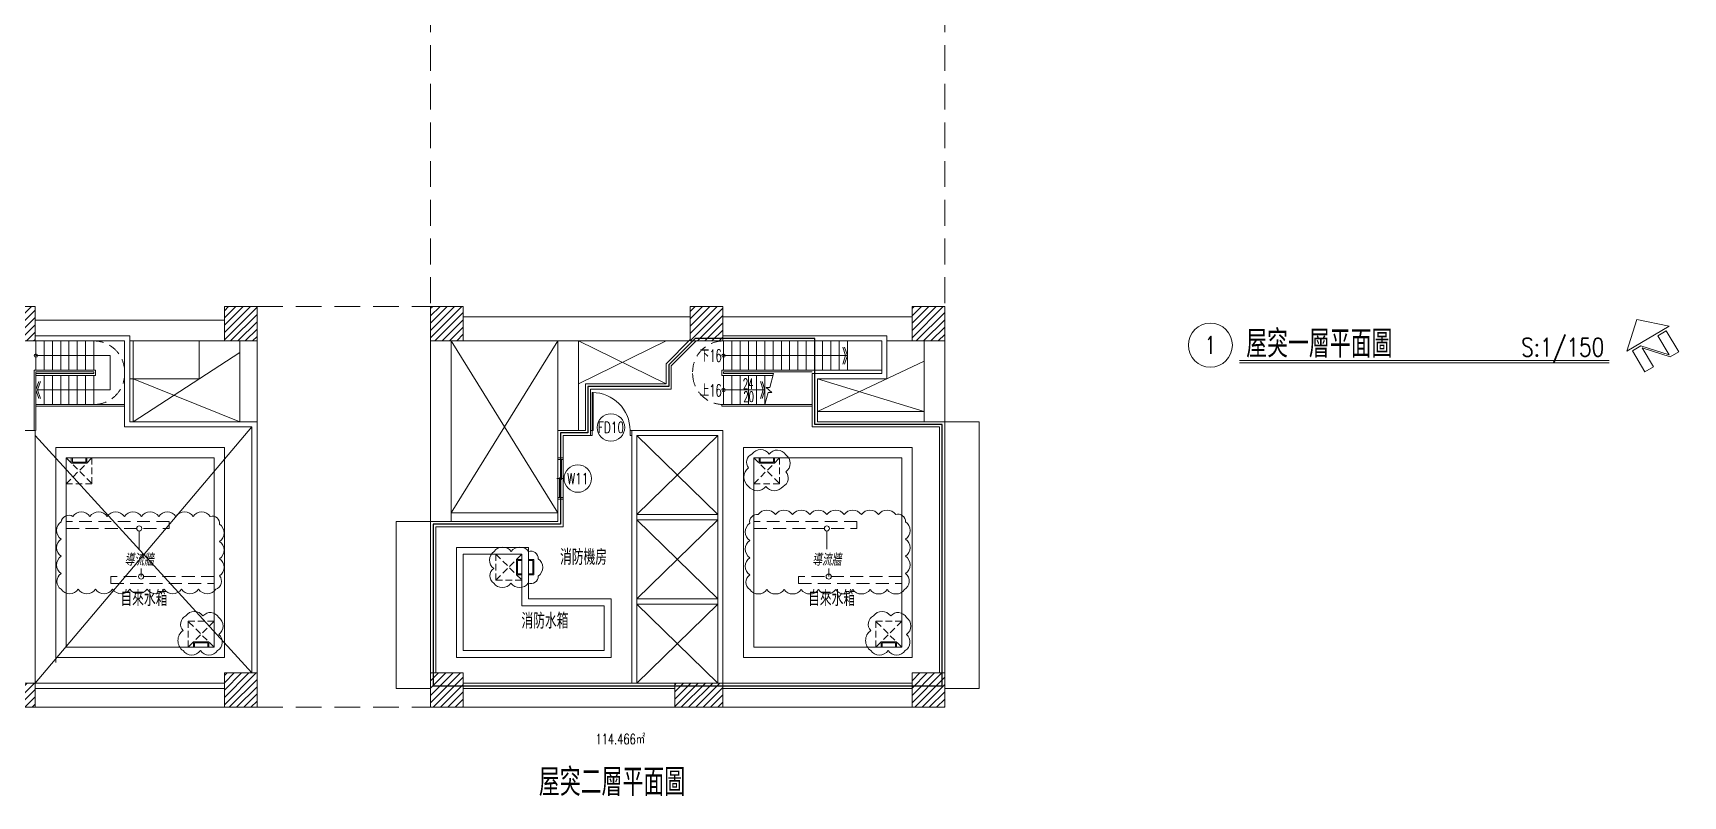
# Model space of a CAD drawing. Header units: centimetres. Extents: x 331046 to 708261, y -22683 to 106617.
# Drawn here: x 659470 to 664269, y 101565 to 103783 of the extents above; entities that cross this region are included whole.
import ezdxf
from ezdxf.enums import TextEntityAlignment as Align

# ---------------------------------------------------------------- set-up
doc = ezdxf.new("R2010")
doc.units = ezdxf.units.CM
doc.header["$LTSCALE"] = 150
for name, pattern in [('1', [0.375, 0.25, -0.125]), ('HIDDEN', [0.375, 0.25, -0.125]), ('HIDDEN2', [0.1875, 0.125, -0.0625])]:
    doc.linetypes.add(name, pattern=pattern)
doc.layers.get('0').update_dxf_attribs({"lineweight": 5})
for name, color, linetype, lineweight in [('0-0.13', 121, 'Continuous', 13), ('3_文字', 2, 'Continuous', 5), ('BEAM', 9, 'Continuous', 5), ('CHINESE', 4, 'Continuous', 5), ('COL', 1, 'Continuous', 5), ('DIM', 6, 'Continuous', 5), ('LIFT', 4, 'Continuous', 5), ('OPEM-TAG(w)', 4, 'Continuous', 5), ('OPEN', 4, 'Continuous', 5), ('OPEN-TAG', 3, 'Continuous', 5), ('OPEN2', 4, 'Continuous', 5), ('OTHER', 4, 'Continuous', 5), ('SP-PROJ', 4, 'Continuous', 5), ('STAIR', 4, 'Continuous', 5), ('SYM', 3, 'Continuous', 5), ('TEXT', 3, 'Continuous', 5), ('WALL', 2, 'Continuous', 5)]:
    doc.layers.add(name, color=color, linetype=linetype, lineweight=lineweight)
doc.layers.add('1120920_修改', color=222, linetype='Continuous', lineweight=5, plot=False)
doc.layers.add('AREA', color=3, linetype='Continuous', plot=False)
doc.styles.add('2', font='simplex', dxfattribs={"bigfont": 'china2'})
doc.styles.add('C1', font='simplex.shx', dxfattribs={"width": 0.6, "bigfont": 'chin.shx'})
pattern_1 = [(45, (-276062.604, -22705.456), (-10.6066017, 10.6066017), [])]

# ---------------------------------------------------------------- blocks, each defined once
blk = doc.blocks.new('PStArw06')
blk.add_line((-5, 0), (-15, 0))
for points in [[(-13.1, -24.8), (-5, 0), (-13.1, 24.8)], [(-8.1, -24.8), (0, 0), (-8.1, 24.8)]]:
    blk.add_lwpolyline(points)
blk = doc.blocks.new('$PDS001015O099C0DW00008C10')
at = {"color": 0, "linetype": 'Continuous'}
for p, q in [((55, 117.5), (52, 117.5)), ((52, 117.5), (52, 7.5)), ((55, 7.5), (55, 117.5)), ((-60, 7.5), (-55, 7.5)), ((-55, 7.5), (-55, -7.5)), ((52, 7.5), (55, 7.5)), ((60, 7.5), (55, 7.5)), ((55, 7.5), (55, -7.5)), ((-55, -7.5), (-60, -7.5)), ((55, -7.5), (60, -7.5))]:
    blk.add_line(p, q, dxfattribs=at)
blk.add_arc((55, 7.5), 110, 90, 180, dxfattribs=at)
blk = doc.blocks.new('_PStStr')
blk.add_circle((0, 0), 0.05)
blk = doc.blocks.new('_LDW002')
blk.add_circle((0, 0), 0.5)
at = {"style": 'C1', "width": 0.7}
blk.add_attdef('DW_NO', text='', height=0.4, dxfattribs=at).set_placement((0, 0), align=Align.MIDDLE)
at = {"linetype": 'Continuous', "style": 'C1', "width": 0.7}
blk.add_attdef('MATERIAL', (0.55, -0.5), '', height=0.4, dxfattribs=at)
blk = doc.blocks.new('space_area')
at = {"layer": 'AREA', "style": 'C1', "width": 0.7, "flags": 1}
for tag, p in [('AR_A', (0, 1.44)), ('AREA-P', (0, 0.72)), ('AREA-M', (0, 0.36)), ('PERIMETER', (0, 1.08)), ('FLOOR', (0, 0)), ('FL_A', (0.42, 1.44)), ('MULTIPLE', (0.84, 1.44))]:
    blk.add_attdef(tag, p, '', height=0.3, dxfattribs=at)
at = {"layer": 'AREA', "style": 'C1', "width": 0.7}
for tag, p in [('AREA', (0, -1.08)), ('GROUP', (0, -0.36)), ('SPACE', (0, -0.72))]:
    blk.add_attdef(tag, p, '', height=0.3, dxfattribs=at)
blk = doc.blocks.new('_LNOR003')
for p, q in [((-0.5, 0.05), (0, 0.5)), ((0, 0.5), (0.5, 0.05)), ((-0.5, 0.05), (0.5, 0.05)), ((-0.4, 0), (-0.2, 0)), ((-0.4, -0.5), (-0.4, 0)), ((-0.2, 0), (0.2, -0.45)), ((0.2, -0.45), (0.2, 0)), ((0.2, 0), (0.4, 0)), ((0.4, -0.5), (0.4, 0)), ((-0.2, -0.5), (-0.2, -0.05)), ((-0.2, -0.05), (0.2, -0.5)), ((-0.4, -0.5), (-0.2, -0.5)), ((0.2, -0.5), (0.4, -0.5))]:
    blk.add_line(p, q)
blk = doc.blocks.new('_LCNO001')
blk.add_circle((0, 0), 0.5)
at = {"style": 'C1', "width": 0.7}
blk.add_attdef('NO', text='', height=0.4, dxfattribs=at).set_placement((0, 0), align=Align.MIDDLE)
blk = doc.blocks.new('$PWS002115O099C0DW00008C2')
at = {"color": 0, "linetype": 'Continuous'}
for p, q in [((-60, 7.5), (-55, 7.5)), ((-55, 7.5), (-55, -7.5)), ((55, 7.5), (-55, 7.5)), ((-55, 3), (2.5, 3)), ((55, 0), (-55, 0)), ((-2.5, -3), (-2.5, 0)), ((0, -10.5), (0, 10.5)), ((2.5, 3), (2.5, 0)), ((60, 7.5), (55, 7.5)), ((55, 7.5), (55, -7.5)), ((-55, -7.5), (-60, -7.5)), ((-55, -7.5), (55, -7.5)), ((55, -3), (-2.5, -3)), ((55, -7.5), (60, -7.5))]:
    blk.add_line(p, q, dxfattribs=at)
blk = doc.blocks.new('A$Ca2908e60')
at = {"layer": 'COL'}
h = blk.add_hatch(dxfattribs=at)
h.set_pattern_fill('_USER', scale=15, angle=45, pattern_type=0)
h.set_pattern_definition(pattern_1)
h.paths.add_polyline_path([(3400, 260.371), (3495, 260.371), (3495, 360.371), (3400, 360.371)])
h.paths.add_polyline_path([(2000, 260.371), (2095, 260.371), (2095, 360.371), (2000, 360.371)])
h.paths.add_polyline_path([(2755, 1325.371), (2850, 1325.371), (2850, 1425.371), (2755, 1425.371)])
h.paths.add_polyline_path([(3400, 1325.371), (3495, 1325.371), (3495, 1425.371), (3400, 1425.371)])
h.paths.add_polyline_path([(2000, 1325.371), (2095, 1325.371), (2095, 1425.371), (2000, 1425.371)])
h.paths.add_polyline_path([(2710, 260.371), (2850, 260.371), (2850, 330.371), (2710, 330.371)])
h = blk.add_hatch(dxfattribs=at)
h.set_pattern_fill('_USER', scale=15, angle=45, pattern_type=0)
h.set_pattern_definition(pattern_1)
h.paths.add_polyline_path([(5400, 260.371), (5495, 260.371), (5495, 360.371), (5400, 360.371)])
h.paths.add_polyline_path([(4000, 260.371), (4095, 260.371), (4095, 360.371), (4000, 360.371)])
h.paths.add_polyline_path([(4755, 1325.371), (4850, 1325.371), (4850, 1425.371), (4755, 1425.371)])
h.paths.add_polyline_path([(5400, 1325.371), (5495, 1325.371), (5495, 1425.371), (5400, 1425.371)])
h.paths.add_polyline_path([(4000, 1325.371), (4095, 1325.371), (4095, 1425.371), (4000, 1425.371)])
h.paths.add_polyline_path([(4710, 260.371), (4850, 260.371), (4850, 330.371), (4710, 330.371)])
at = {"linetype": 'HIDDEN2'}
for p, q in [((2940, 985.371), (3015, 910.371)), ((2940, 910.371), (3015, 985.371)), ((4940, 985.371), (5015, 910.371)), ((4940, 910.371), (5015, 985.371)), ((4190, 705.371), (4265, 630.371)), ((4190, 630.371), (4265, 705.371)), ((3370, 435.371), (3295, 510.371)), ((3370, 510.371), (3295, 435.371)), ((5370, 435.371), (5295, 510.371)), ((5370, 510.371), (5295, 435.371))]:
    blk.add_line(p, q, dxfattribs=at)
for points in [[(3015, 985.371), (2940, 985.371), (2940, 910.371), (3015, 910.371)], [(5015, 985.371), (4940, 985.371), (4940, 910.371), (5015, 910.371)], [(4265, 630.371), (4265, 705.371), (4190, 705.371), (4190, 630.371)], [(3295, 435.371), (3370, 435.371), (3370, 510.371), (3295, 510.371)], [(5295, 435.371), (5370, 435.371), (5370, 510.371), (5295, 510.371)]]:
    blk.add_lwpolyline(points, close=True, dxfattribs=at)
for points in [[(3000, 985.371), (3000, 970.371), (2955, 970.371), (2955, 985.371)], [(2997, 985.371), (2997, 973.371), (2958, 973.371), (2958, 985.371)], [(5000, 985.371), (5000, 970.371), (4955, 970.371), (4955, 985.371)], [(4997, 985.371), (4997, 973.371), (4958, 973.371), (4958, 985.371)], [(4265, 645.371), (4250, 645.371), (4250, 690.371), (4265, 690.371)], [(4265, 648.371), (4253, 648.371), (4253, 687.371), (4265, 687.371)], [(4285, 645.371), (4300, 645.371), (4300, 690.371), (4285, 690.371)], [(4285, 648.371), (4297, 648.371), (4297, 687.371), (4285, 687.371)], [(3310, 435.371), (3310, 450.371), (3355, 450.371), (3355, 435.371)], [(3313, 435.371), (3313, 447.371), (3352, 447.371), (3352, 435.371)], [(5310, 435.371), (5310, 450.371), (5355, 450.371), (5355, 435.371)], [(5313, 435.371), (5313, 447.371), (5352, 447.371), (5352, 435.371)]]:
    blk.add_lwpolyline(points)
at = {"layer": '1120920_修改'}
for points in [[(4924.851, 902.688, 0.52056705), (4974.851, 902.688, 0.52056705), (5024.851, 902.688, 0.52056705), (5032.857, 944.682, 0.52056705), (5032.857, 994.682, 0.52056705), (4984.625, 996.45, 0.52056705), (4934.625, 996.45, 0.52056705), (4924.851, 956.224, 0.52056705)], [(2925.123, 603.441, 0.52056705), (2975.123, 603.441, 0.52056705), (3025.123, 603.441, 0.52056705), (3075.124, 603.441, 0.52056705), (3125.124, 603.441, 0.52056705), (3175.124, 603.441, 0.52056705), (3225.124, 603.441, 0.52056705), (3275.124, 603.441, 0.52056705), (3325.124, 603.441, 0.52056705), (3375.124, 603.441, 0.52056705), (3386.177, 642.389, 0.52056705), (3386.177, 692.389, 0.52056705), (3386.177, 742.389, 0.52056705), (3386.177, 792.389, 0.52056705), (3359.192, 815.404, 0.52056705), (3309.192, 815.404, 0.52056705), (3259.191, 815.404, 0.52056705), (3209.191, 815.404, 0.52056705), (3159.191, 815.404, 0.52056705), (3109.191, 815.404, 0.52056705), (3059.191, 815.404, 0.52056705), (3009.191, 815.404, 0.52056705), (2959.191, 815.404, 0.52056705), (2925.123, 799.472, 0.52056705), (2925.123, 749.471, 0.52056705), (2925.123, 699.471, 0.52056705), (2925.123, 649.471, 0.52056705)], [(4927.991, 602.796, 0.52056705), (4977.991, 602.796, 0.52056705), (5027.991, 602.796, 0.52056705), (5077.991, 602.796, 0.52056705), (5127.991, 602.796, 0.52056705), (5177.991, 602.796, 0.52056705), (5227.991, 602.796, 0.52056705), (5277.991, 602.796, 0.52056705), (5327.992, 602.796, 0.52056705), (5377.992, 602.796, 0.52056705), (5381.434, 649.353, 0.52056705), (5381.434, 699.353, 0.52056705), (5381.434, 749.353, 0.52056705), (5381.434, 799.353, 0.52056705), (5352.662, 820.581, 0.52056705), (5302.662, 820.581, 0.52056705), (5252.662, 820.581, 0.52056705), (5202.662, 820.581, 0.52056705), (5152.662, 820.581, 0.52056705), (5102.662, 820.581, 0.52056705), (5052.662, 820.581, 0.52056705), (5002.662, 820.581, 0.52056705), (4952.662, 820.581, 0.52056705), (4927.991, 795.252, 0.52056705), (4927.991, 745.252, 0.52056705), (4927.991, 695.252, 0.52056705), (4927.991, 645.252, 0.52056705)], [(4183.656, 621.311, 0.52056705), (4233.656, 621.311, 0.52056705), (4283.656, 621.311, 0.52056705), (4313.092, 641.875, 0.52056705), (4313.092, 691.875, 0.52056705), (4284.475, 713.258, 0.52056705), (4234.475, 713.258, 0.52056705), (4184.475, 713.258, 0.52056705), (4183.656, 664.077, 0.52056705)], [(3280.259, 425.071, 0.52056705), (3330.259, 425.071, 0.52056705), (3380.259, 425.071, 0.52056705), (3383.626, 471.704, 0.52056705), (3383.626, 521.704, 0.52056705), (3337.926, 526.004, 0.52056705), (3287.926, 526.004, 0.52056705), (3280.259, 483.671, 0.52056705)], [(5280.259, 425.071, 0.52056705), (5330.259, 425.071, 0.52056705), (5380.259, 425.071, 0.52056705), (5383.626, 471.704, 0.52056705), (5383.626, 521.704, 0.52056705), (5337.926, 526.004, 0.52056705), (5287.926, 526.004, 0.52056705), (5280.259, 483.671, 0.52056705)]]:
    blk.add_lwpolyline(points, format="xyb", close=True, dxfattribs=at)
at = {"layer": '3_文字'}
for p, q in [((3152.405, 772.871), (3152.405, 719.91)), ((5152.244, 772.871), (5152.244, 719.91)), ((3157.87, 663.408), (3157.87, 640.371)), ((5157.709, 663.408), (5157.709, 640.371))]:
    blk.add_line(p, q, dxfattribs=at)
at = {"layer": '3_文字', "linetype": 'HIDDEN'}
for points in [[(2940, 780.371), (3240, 780.371), (3240, 800.371), (2940, 800.371)], [(4940, 780.371), (5240, 780.371), (5240, 800.371), (4940, 800.371)], [(3070, 620.371), (3370, 620.371), (3370, 640.371), (3070, 640.371)], [(5070, 620.371), (5370, 620.371), (5370, 640.371), (5070, 640.371)]]:
    blk.add_lwpolyline(points, close=True, dxfattribs=at)
at = {"layer": '3_文字'}
for centre in [(3152.405, 780.371), (5152.244, 780.371), (3157.87, 640.371), (5157.709, 640.371)]:
    blk.add_circle(centre, 7.5, dxfattribs=at)
at = {"layer": 'AREA'}
blk.add_lwpolyline([(5487.5, 322.871), (5487.5, 1082.871), (5117.5, 1082.871), (5117.5, 1332.871), (4769.188, 1332.871), (4692.5, 1256.183), (4692.5, 1192.871), (4457.5, 1192.871), (4457.5, 1057.871), (4377.5, 1057.871), (4377.5, 792.871), (4007.5, 792.871), (4007.5, 322.871)], close=True, dxfattribs=at)
at = {"layer": 'BEAM'}
for p, q in [((4755, 1395.371), (4095, 1395.371)), ((5400, 1395.371), (4850, 1395.371)), ((3400, 1385.371), (2850, 1385.371)), ((3125, 1325.371), (3400, 1325.371)), ((3135, 1090.371), (3135, 1325.371)), ((3327, 1325.371), (3327, 1215.371)), ((3445, 1325.371), (3445, 1090.371)), ((3495, 1325.371), (3495, 1090.371)), ((4000, 1325.371), (4000, 800.371)), ((4060, 1325.371), (4060, 800.371)), ((4751.081, 1325.371), (4095, 1325.371)), ((4370, 1065.371), (4370, 1325.371)), ((4430, 1065.371), (4430, 1325.371)), ((5327, 1325.371), (5400, 1325.371)), ((5435, 1325.371), (5435, 1090.371)), ((5495, 1325.371), (5495, 1090.371)), ((3125, 1215.371), (3327, 1215.371)), ((5435, 1120.371), (5125, 1120.371)), ((4060, 825.371), (4370, 825.371)), ((3400, 260.371), (2850, 260.371)), ((4095, 260.371), (4710, 260.371)), ((5400, 260.371), (4850, 260.371))]:
    blk.add_line(p, q, dxfattribs=at)
for points in [[(5495, 1090.371), (5595, 1090.371), (5595, 315.371), (5495, 315.371)], [(4000, 800.371), (3900, 800.371), (3900, 315.371), (4000, 315.371)]]:
    blk.add_lwpolyline(points, dxfattribs=at)
at = {"layer": 'COL', "linetype": 'Continuous'}
for p, q in [((6352.522, 1268.21), (7427.073, 1268.21)), ((6352.522, 1261.81), (7427.073, 1261.81))]:
    blk.add_line(p, q, dxfattribs=at)
at = {"layer": 'COL'}
for points in [[(2755, 1325.371), (2850, 1325.371), (2850, 1425.371), (2755, 1425.371)], [(3400, 1325.371), (3495, 1325.371), (3495, 1425.371), (3400, 1425.371)], [(4000, 1325.371), (4095, 1325.371), (4095, 1425.371), (4000, 1425.371)], [(4755, 1325.371), (4850, 1325.371), (4850, 1425.371), (4755, 1425.371)], [(5400, 1325.371), (5495, 1325.371), (5495, 1425.371), (5400, 1425.371)], [(3400, 260.371), (3495, 260.371), (3495, 360.371), (3400, 360.371)], [(4000, 260.371), (4095, 260.371), (4095, 360.371), (4000, 360.371)], [(5400, 260.371), (5495, 260.371), (5495, 360.371), (5400, 360.371)], [(2710, 260.371), (2850, 260.371), (2850, 330.371), (2710, 330.371)], [(4710, 260.371), (4850, 260.371), (4850, 330.371), (4710, 330.371)]]:
    blk.add_lwpolyline(points, close=True, dxfattribs=at)
at = {"layer": 'DIM', "linetype": 'HIDDEN', "ltscale": 2}
for p, q in [((4000, 3760.371), (4000, 1425.371)), ((5495, 3760.371), (5495, 1425.371)), ((3495, 1425.371), (4000, 1425.371)), ((3495, 260.371), (4000, 260.371))]:
    blk.add_line(p, q, dxfattribs=at)
at = {"layer": 'LIFT'}
for p, q in [((4835, 1050.371), (4600, 820.371)), ((4600, 1050.371), (4835, 820.371)), ((4835, 805.371), (4600, 575.371)), ((4600, 805.371), (4835, 575.371)), ((4835, 560.371), (4600, 330.371)), ((4600, 560.371), (4835, 330.371))]:
    blk.add_line(p, q, dxfattribs=at)
at = {"layer": 'OTHER'}
blk.add_lwpolyline([(4972, 1140.371), (4981.962, 1175.653), (4992.265, 1175.342), (4975.735, 1190.4), (4986.038, 1190.089), (4997.412, 1230.371)], dxfattribs=at)
at = {"layer": 'SP-PROJ'}
for p, q in [((4060, 1325.371), (4370, 825.371)), ((4060, 825.371), (4370, 1325.371)), ((4430, 1325.371), (4685, 1200.371)), ((4685, 1325.371), (4430, 1200.371)), ((3135, 1090.371), (3445, 1292.194)), ((5125, 1120.371), (5435, 1266.163)), ((3135, 1215.371), (3445, 1090.371)), ((5125, 1215.371), (5435, 1120.371)), ((2850, 330.371), (3480, 1075.371)), ((2850, 1050.371), (3480, 360.371))]:
    blk.add_line(p, q, dxfattribs=at)
at = {"layer": 'STAIR'}
for p, q in [((2852, 1325.371), (2852, 1240.371)), ((2876, 1325.371), (2876, 1240.371)), ((2900, 1325.371), (2900, 1240.371)), ((2924, 1325.371), (2924, 1240.371)), ((2948, 1325.371), (2948, 1240.371)), ((2972, 1325.371), (2972, 1240.371)), ((2996, 1325.371), (2996, 1240.371)), ((3020, 1325.371), (3020, 1240.371)), ((4852, 1325.371), (4852, 1240.371)), ((4876, 1325.371), (4876, 1240.371)), ((4900, 1325.371), (4900, 1240.371)), ((4924, 1325.371), (4924, 1240.371)), ((4948, 1325.371), (4948, 1240.371)), ((4972, 1325.371), (4972, 1240.371)), ((4996, 1325.371), (4996, 1240.371)), ((5020, 1325.371), (5020, 1240.371)), ((5044, 1325.371), (5044, 1240.371)), ((5068, 1325.371), (5068, 1240.371)), ((5092, 1325.371), (5092, 1240.371)), ((5116, 1325.371), (5116, 1240.371)), ((5140, 1325.371), (5140, 1240.371)), ((5164, 1325.371), (5164, 1240.371)), ((5188, 1325.371), (5188, 1240.371)), ((5212, 1325.371), (5212, 1240.371)), ((3067.5, 1282.871), (2852, 1282.871)), ((3067.5, 1282.871), (3067.5, 1182.871)), ((5212, 1282.871), (4852, 1282.871)), ((2847, 1240.371), (3025, 1240.371)), ((2847, 1065.371), (2847, 1240.371)), ((2852, 1235.371), (3020, 1235.371)), ((2852, 1065.371), (2852, 1235.371)), ((2852, 1230.371), (3020, 1230.371)), ((2852, 1225.371), (3025, 1225.371)), ((2876, 1140.371), (2876, 1225.371)), ((2900, 1140.371), (2900, 1225.371)), ((2924, 1140.371), (2924, 1225.371)), ((2948, 1140.371), (2948, 1225.371)), ((2972, 1140.371), (2972, 1225.371)), ((2996, 1140.371), (2996, 1225.371)), ((3020, 1230.371), (3020, 1235.371)), ((3020, 1140.371), (3020, 1225.371)), ((3025, 1225.371), (3025, 1240.371)), ((4847, 1240.371), (5312, 1240.371)), ((4847, 1225.371), (4847, 1240.371)), ((4847, 1225.371), (4996, 1225.371)), ((4852, 1235.371), (5110, 1235.371)), ((4852, 1230.371), (4852, 1235.371)), ((4852, 1230.371), (4997.412, 1230.371)), ((4852, 1140.371), (4852, 1225.371)), ((4876, 1140.371), (4876, 1225.371)), ((4900, 1140.371), (4900, 1225.371)), ((4924, 1140.371), (4924, 1225.371)), ((4948, 1140.371), (4948, 1225.371)), ((4972, 1140.371), (4972, 1225.371)), ((2867, 1182.871), (3067.5, 1182.871)), ((4972, 1182.871), (4852, 1182.871)), ((2852, 1140.371), (3110, 1140.371)), ((2852, 1135.371), (3110, 1135.371)), ((4847, 1140.371), (5110, 1140.371)), ((4847, 1135.371), (4847, 1140.371)), ((4847, 1135.371), (5110, 1135.371))]:
    blk.add_line(p, q, dxfattribs=at)
at = {"layer": 'STAIR', "linetype": 'HIDDEN2'}
blk.add_line((3110, 1205.371), (3110, 1200.371), dxfattribs=at)
at = {"layer": 'STAIR', "linetype": '1'}
for centre, start, end in [((3020, 1235.371), 0, 90), ((4852, 1235.371), 90, 180), ((3020, 1230.371), 270, 0), ((4852, 1230.371), 180, 270)]:
    blk.add_arc(centre, 90, start, end, dxfattribs=at)
at = {"layer": 'WALL'}
for p, q in [((2772.294, 1325.371), (3110, 1325.371)), ((2850, 1340.371), (3125, 1340.371)), ((3110, 1075.371), (3110, 1325.371)), ((3125, 1090.371), (3125, 1340.371)), ((4685, 1259.29), (4755, 1329.29)), ((4700, 1253.076), (4772.294, 1325.371)), ((4772.294, 1325.371), (5312, 1325.371)), ((4850, 1340.371), (5327, 1340.371)), ((5312, 1325.371), (5312, 1230.371)), ((5327, 1340.371), (5327, 1215.371)), ((4685, 1259.29), (4685, 1200.371)), ((4700, 1253.076), (4700, 1185.371)), ((4450, 1200.371), (4685, 1200.371)), ((4450, 1200.371), (4450, 1065.371)), ((5110, 1075.371), (5110, 1230.371)), ((5110, 1230.371), (5312, 1230.371)), ((5125, 1090.371), (5125, 1215.371)), ((5125, 1215.371), (5327, 1215.371)), ((4465, 1185.371), (4700, 1185.371)), ((4465, 1185.371), (4465, 1050.371)), ((2585, 1065.371), (2850, 1065.371)), ((2850, 330.371), (2850, 1065.371)), ((3480, 1075.371), (3110, 1075.371)), ((3495, 1090.371), (3125, 1090.371)), ((3480, 360.371), (3480, 1075.371)), ((3495, 360.371), (3495, 1090.371)), ((4370, 1065.371), (4370, 985.371)), ((4370, 1065.371), (4450, 1065.371)), ((4585, 330.371), (4585, 1065.371)), ((4850, 1065.371), (4585, 1065.371)), ((4585, 1065.371), (4585, 1050.371)), ((4850, 1065.371), (4850, 330.371)), ((5480, 1075.371), (5110, 1075.371)), ((5495, 1090.371), (5125, 1090.371)), ((5480, 360.371), (5480, 1075.371)), ((5495, 360.371), (5495, 1090.371)), ((3400, 1015.371), (2910, 1015.371)), ((2910, 1015.371), (2910, 390.371)), ((3400, 405.371), (3400, 1015.371)), ((4385, 1050.371), (4385, 985.371)), ((4385, 1050.371), (4465, 1050.371)), ((4600, 1050.371), (4600, 330.371)), ((4835, 1050.371), (4600, 1050.371)), ((4835, 1050.371), (4835, 330.371)), ((5400, 1015.371), (4910, 1015.371)), ((4910, 1015.371), (4910, 405.371)), ((5400, 405.371), (5400, 1015.371)), ((4385, 985.371), (4370, 985.371)), ((4370, 865.371), (4370, 800.371)), ((4385, 865.371), (4370, 865.371)), ((4385, 865.371), (4385, 785.371)), ((4835, 820.371), (4600, 820.371)), ((4000, 800.371), (4370, 800.371)), ((4000, 360.371), (4000, 800.371)), ((4015, 785.371), (4385, 785.371)), ((4015, 360.371), (4015, 785.371)), ((4835, 805.371), (4600, 805.371)), ((4835, 575.371), (4600, 575.371)), ((4835, 560.371), (4600, 560.371)), ((2910, 405.371), (3400, 405.371)), ((4910, 405.371), (5400, 405.371)), ((3400, 330.371), (2850, 330.371)), ((3400, 315.371), (2850, 315.371)), ((4095, 330.371), (4710, 330.371)), ((4095, 315.371), (4710, 315.371)), ((5400, 330.371), (4850, 330.371)), ((5400, 315.371), (4850, 315.371))]:
    blk.add_line(p, q, dxfattribs=at)
for points in [[(3370, 985.371), (2940, 985.371), (2940, 435.371), (3305, 435.371), (3305, 435.371), (3370, 435.371)], [(5370, 985.371), (4940, 985.371), (4940, 435.371), (5305, 435.371), (5305, 435.371), (5370, 435.371)], [(4285, 725.371), (4285, 575.371), (4525, 575.371), (4525, 405.371), (4140, 405.371), (4140, 405.371), (4075, 405.371), (4075, 725.371)], [(4265, 705.371), (4265, 555.371), (4505, 555.371), (4505, 425.371), (4160, 425.371), (4160, 425.371), (4095, 425.371), (4095, 705.371)]]:
    blk.add_lwpolyline(points, close=True, dxfattribs=at)
at = {"layer": 'AREA'}
ref = blk.add_blockref('space_area', (4479.586, 261.053), dxfattribs=dict(at, xscale=10, yscale=10, zscale=10))
ref.add_attrib('AREA-M', '114.466㎡', (4479.586, 153.053), dxfattribs={"height": 30, "style": 'C1', "width": 0.7})
at = {"layer": 'CHINESE', "xscale": 127.999999999253, "yscale": 127.999999999253, "zscale": 127.999999999253}
blk.add_blockref('_LCNO001', (6267.726, 1313.074), dxfattribs=at).add_auto_attribs({'NO': '1'})
at = {"layer": 'OPEM-TAG(w)', "xscale": 80, "yscale": 80, "zscale": 80}
blk.add_blockref('_LDW002', (4428, 925.371), dxfattribs=at).add_auto_attribs({'DW_NO': 'W11'})
at = {"layer": 'OPEN', "yscale": -1, "rotation": 180}
blk.add_blockref('$PDS001015O099C0DW00008C10', (4525, 1057.871), dxfattribs=at)
at = {"layer": 'OPEN-TAG'}
ref = blk.add_blockref('_LDW002', (4524.394, 1073.774), dxfattribs=dict(at, xscale=80, yscale=80, zscale=80, rotation=180))
ref.add_attrib('DW_NO', 'FD10', dxfattribs={"layer": '0', "height": 32, "style": 'C1', "width": 0.7}).set_placement((4524.394, 1073.774), align=Align.MIDDLE)
at = {"layer": 'OPEN2', "rotation": 90}
blk.add_blockref('$PWS002115O099C0DW00008C2', (4377.5, 925.371), dxfattribs=at)
at = {"layer": 'STAIR'}
blk.add_blockref('PStArw06', (5212, 1282.871), dxfattribs=at)
at = {"layer": 'STAIR', "xscale": -100, "yscale": 100}
for p in [(2852, 1282.871), (4852, 1282.871), (4852, 1182.871)]:
    blk.add_blockref('_PStStr', p, dxfattribs=at)
at = {"layer": 'STAIR', "rotation": 180}
blk.add_blockref('PStArw06', (2852, 1182.871), dxfattribs=at)
at = {"layer": 'STAIR', "xscale": -1, "rotation": 180}
blk.add_blockref('PStArw06', (4972, 1182.871), dxfattribs=at)
at = {"layer": 'SYM', "xscale": 142.8571428571429, "yscale": 142.8571428571429, "zscale": 142.8571428571429, "rotation": 30.61057180993708}
blk.add_blockref('_LNOR003', (7544.437, 1326.019), dxfattribs=at)
at = {"layer": '3_文字', "style": '2', "oblique": 10, "width": 0.7}
for p in [(3109.846, 671.903, 0), (5109.685, 671.903, 0)]:
    blk.add_text('導流牆', height=35, dxfattribs=at).set_placement(p)
at = {"layer": 'CHINESE', "color": 2, "style": 'C1', "width": 0.8}
for s, height, p in [('屋突一層平面圖', 80, (6371.77, 1276.926)), ('S:1/150', 53.3333, (7171.687, 1280.566)), ('屋突二層平面圖', 80, (4314.747, 2.605))]:
    blk.add_text(s, height=height, dxfattribs=at).set_placement(p)
at = {"layer": 'TEXT', "style": 'C1', "width": 0.6}
for s, height, p in [('下16', 35, (4814.783, 1282.871)), ('上16', 35, (4814.783, 1182.871)), ('24', 30, (4923.601, 1200.752)), ('20', 30, (4924.864, 1163.279))]:
    blk.add_text(s, height=height, dxfattribs=at).set_placement(p, align=Align.MIDDLE)
at = {"layer": 'TEXT', "style": 'C1', "width": 0.8}
for s, p in [('消防機房', (4444.648, 696.814)), ('自來水箱', (3166.098, 576.957)), ('自來水箱', (5166.098, 576.957)), ('消防水箱', (4332.5, 511.598))]:
    blk.add_text(s, height=45, dxfattribs=at).set_placement(p, align=Align.MIDDLE_CENTER)

msp = doc.modelspace()

# ---------------------------------------------------------------- block references
at = {"layer": '0-0.13', "lineweight": 13}
msp.add_blockref('A$Ca2908e60', (656626.59, 101562.45), dxfattribs=at)

doc.saveas('drawing.dxf')
